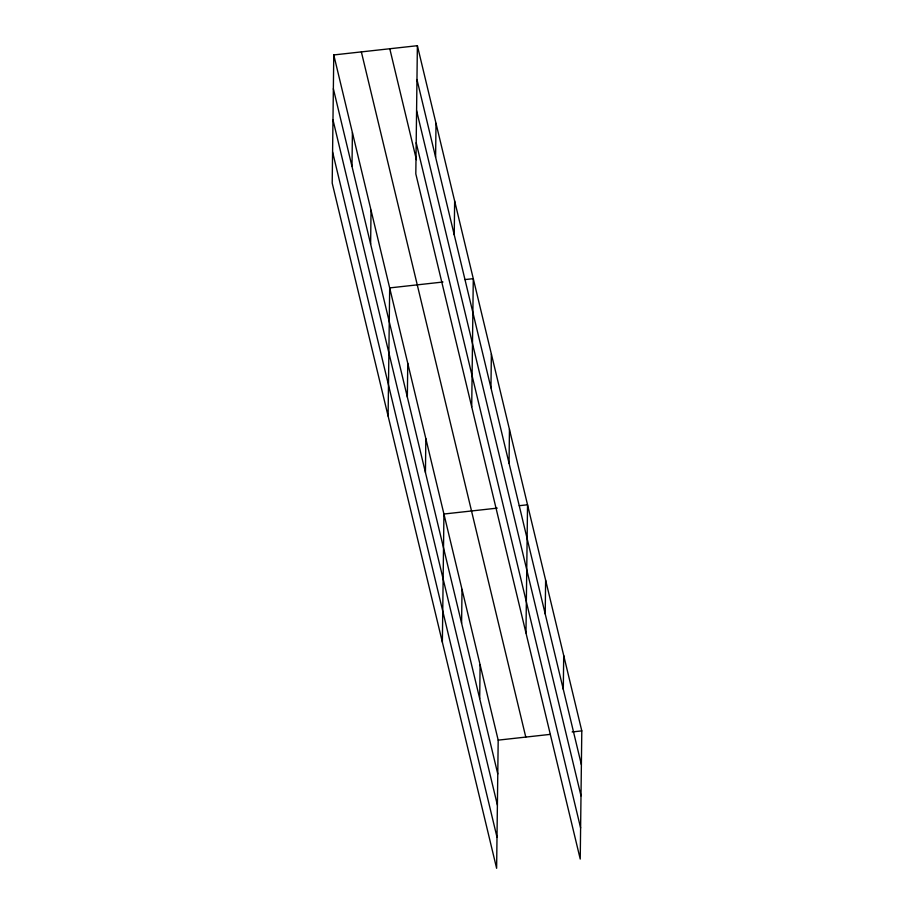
<?xml version="1.0" encoding="UTF-8"?>
<svg xmlns="http://www.w3.org/2000/svg" width="914" height="914" viewBox="0 0 914 914"><rect width="100%" height="100%" fill="white"/><g stroke="black" fill="none" stroke-linecap="round" stroke-linejoin="round"><path stroke-width="1.37" d="M333.77 54.943L332.205 183.108L496.622 868.3L498.187 740.134L333.77 54.943L417.378 45.7L581.795 730.892L580.23 859.057L415.813 173.866L417.378 45.7M351.993 166.405L352.404 132.599M370.627 244.061L371.038 210.254M388.107 416.076L389.672 287.91L442.982 282.015M407.347 397.087L407.758 363.281M425.433 472.458L425.844 438.651M435.601 157.162L436.012 123.356M442.365 642.188L443.93 514.022L497.239 508.127M454.235 234.818L454.646 201.011M461.604 623.199L462.016 589.393M471.715 406.833L473.281 278.667L464.998 279.581M479.69 698.57L480.101 664.764M490.955 387.844L491.366 354.038M509.041 463.215L509.452 429.409M525.973 632.945L527.538 504.779L519.266 505.693M545.212 613.957L545.624 580.15M563.298 689.327L563.71 655.521M498.187 740.134L550.148 734.388M572.141 731.954L581.795 730.892M416.967 79.507L581.384 764.698M416.59 110.651L581.007 795.843M416.19 142.733L580.607 827.924M389.787 48.75L416.407 159.687M361.361 51.892L525.779 737.084M333.359 88.749L497.776 773.941M332.982 119.894L497.399 805.085M332.582 151.975L496.999 837.167"/></g></svg>
